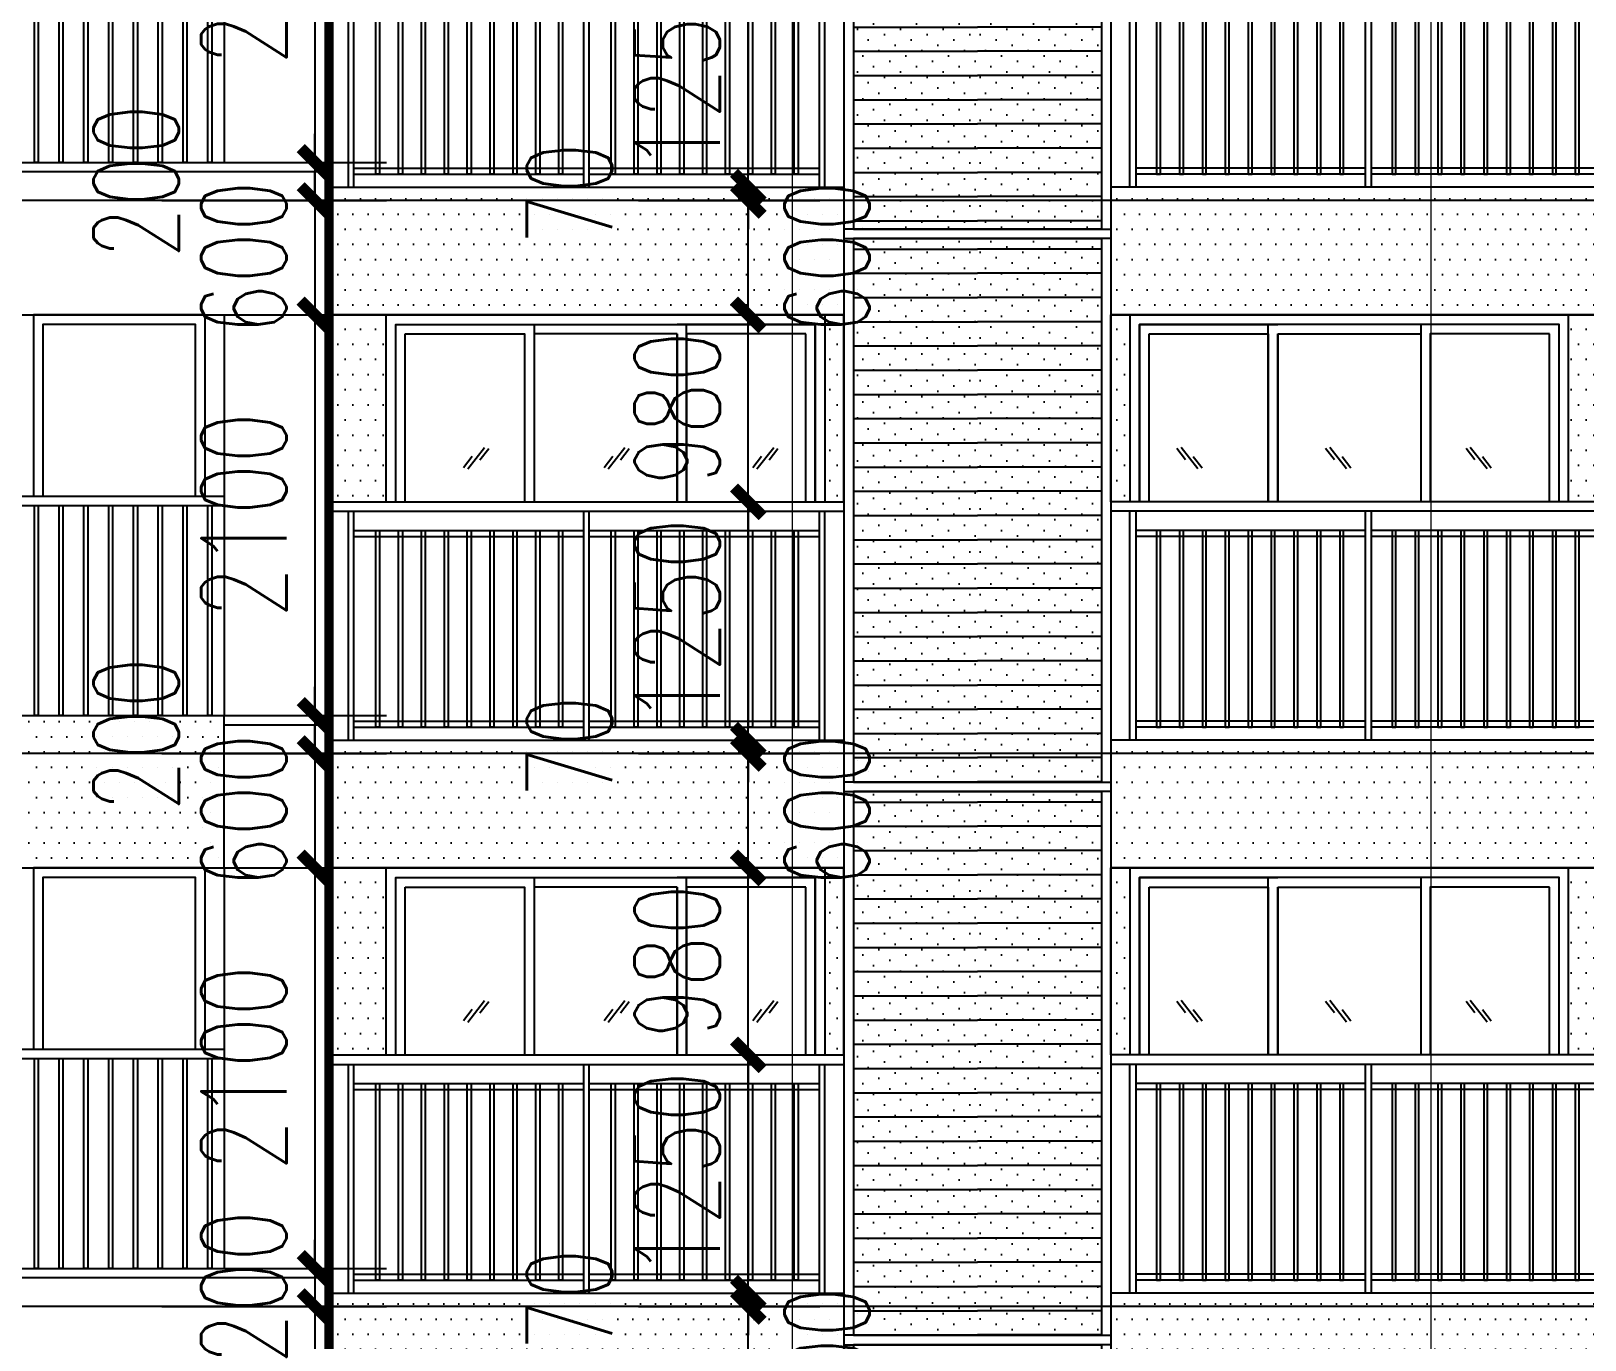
# Model space of a CAD drawing. Header units: millimetres. Extents: x 43 to 235305, y 0 to 139712.
# Drawn here: x 24349 to 32496, y 116533 to 123396 of the extents above; entities that cross this region are included whole.
import ezdxf
from ezdxf.xclip import XClip

# ---------------------------------------------------------------- set-up
doc = ezdxf.new("R2010")
doc.units = ezdxf.units.MM
doc.header["$XCLIPFRAME"] = 2
doc.linetypes.add('CONTINOUS', pattern=[0])
doc.linetypes.add('DOTE', pattern=[2.42, 2, -0.2, 0.02, -0.2])
for name, color, linetype in [('A-AXIS', 1, 'DOTE'), ('A-DRWD-DIMS', 144, 'Continuous'), ('A-ELEV-DRWD', 130, 'Continuous'), ('A-ELEV-HRAL', 165, 'Continuous'), ('A-ELEV-LINE1', 33, 'Continuous'), ('A-ELEV-LINE2', 55, 'Continuous'), ('A-ELEV-OPEN', 253, 'Continuous'), ('A-ELEV-OUT2', 6, 'CONTINOUS'), ('A-ELEV-PATT', 55, 'Continuous'), ('A-ELEV-SHUT', 215, 'Continuous'), ('A-HATH1', 251, 'Continuous'), ('DIM_IDEN', 3, 'Continuous'), ('PUB_HATCH', 251, 'Continuous'), ('Window_detail', 165, 'Continuous')]:
    doc.layers.add(name, color=color, linetype=linetype)
doc.styles.add('_TCH_DIM_T3', font='SIMPLEX', dxfattribs={"width": 0.705882, "bigfont": 'GBCBIG'})
doc.dimstyles.new('_TCH_ARCH&&150', dxfattribs={"dimtxt": 446.25, "dimasz": 150, "dimexe": 375, "dimexo": 450, "dimgap": 150, "dimtad": 1, "dimdec": 0, "dimzin": 0, "dimdsep": 46, "dimtxsty": '_TCH_DIM_T3', "dimblk": 'ARCHTICK', "dimcen": 0.09, "dimclrt": 7, "dimazin": 2, "dimtfac": 1, "dimtdec": 0, "dimtix": 1, "dimtmove": 2, "dimatfit": 3, "dimfxl": 1, "dimtolj": 1, "dimtzin": 0, "dimarcsym": 0})

# ---------------------------------------------------------------- blocks, each defined once
blk = doc.blocks.new('A$C312A139E')
at = {"layer": 'A-ELEV-DRWD'}
blk.add_lwpolyline([(2200, 1350), (2200, 2250), (1400, 2250), (1400, 1350)], dxfattribs=at)
at = {"layer": 'A-ELEV-LINE1'}
for points in [[(-400, 200), (-400, 2300), (2350, 2300), (2350, 200)], [(2250, 1350), (2250, 2300), (1350, 2300), (1350, 1350)]]:
    blk.add_lwpolyline(points, dxfattribs=at)
blk = doc.blocks.new('GGGG')
at = {"layer": 'A-ELEV-OPEN'}
for p, q in [((-176, -227), (0, 0)), ((-128, -96), (-220, -215)), ((-48, -132), (44, -12))]:
    blk.add_line(p, q, dxfattribs=at)
blk = doc.blocks.new('A$C472865FA')
at = {"layer": 'A-ELEV-DRWD'}
blk.add_line((1575, 0), (1575, 2250), dxfattribs=at)
for points in [[(50, 2250), (775, 2250), (775, 0), (50, 0)], [(100, 2200), (725, 2200), (725, 50), (100, 50)], [(1525, 2200), (775, 2200), (775, 50), (1525, 50)], [(2200, 2200), (1575, 2200), (1575, 50), (2200, 50)]]:
    blk.add_lwpolyline(points, close=True, dxfattribs=at)
for points in [[(50, 0), (50, 2250), (2250, 2250), (2250, 0)], [(1525, 2200), (1525, 50)]]:
    blk.add_lwpolyline(points, dxfattribs=at)
at = {"layer": 'A-ELEV-LINE1'}
blk.add_lwpolyline([(2300, 0), (0, 0), (0, 2300), (2300, 2300), (2300, 0)], dxfattribs=at)
at = {"layer": 'Window_detail'}
blk.add_line((0, 0), (2300, 0), dxfattribs=at)
blk.add_lwpolyline([(1525, 0), (2250, 0), (2250, 2250), (1525, 2250)], dxfattribs=at)
at = {"layer": 'A-ELEV-OPEN', "xscale": 0.5, "yscale": 0.5, "zscale": 0.5}
for p in [(515.4, 1605.5), (1252.1, 1605.5), (2032.1, 1605.5)]:
    blk.add_blockref('GGGG', p, dxfattribs=at)
blk = doc.blocks.new('A$C294462BB')
at = {"layer": 'A-ELEV-HRAL'}
for p, q in [((0, 1320), (2700, 1320)), ((0, 1270), (2700, 1270)), ((130, 1170), (1335, 1170)), ((1365, 1170), (2570, 1170)), ((130, 1138), (1335, 1138)), ((1365, 1138), (2570, 1138)), ((130, 170), (1335, 170)), ((1365, 170), (2570, 170)), ((130, 138), (1335, 138)), ((1365, 138), (2570, 138))]:
    blk.add_line(p, q, dxfattribs=at)
for points in [[(100, 1270), (100, 70), (130, 70), (130, 1270)], [(1335, 1270), (1335, 70), (1365, 70), (1365, 1270)], [(2570, 1270), (2570, 70), (2600, 70), (2600, 1270)]]:
    blk.add_lwpolyline(points, dxfattribs=at)
at = {"layer": 'A-ELEV-LINE1'}
for p, q in [((0, 2300), (2700, 2300)), ((0, 70), (2700, 70))]:
    blk.add_line(p, q, dxfattribs=at)
at = {"layer": 'PUB_HATCH'}
for points in [[(245, 1170), (265, 1170), (265, 138), (245, 138)], [(365, 1170), (385, 1170), (385, 138), (365, 138)], [(485, 1170), (505, 1170), (505, 138), (485, 138)], [(605, 1170), (625, 1170), (625, 138), (605, 138)], [(725, 1170), (745, 1170), (745, 138), (725, 138)], [(845, 1170), (865, 1170), (865, 138), (845, 138)], [(965, 1170), (985, 1170), (985, 138), (965, 138)], [(1085, 1170), (1105, 1170), (1105, 138), (1085, 138)], [(1205, 1170), (1225, 1170), (1225, 138), (1205, 138)], [(1480, 1170), (1500, 1170), (1500, 138), (1480, 138)], [(1600, 1170), (1620, 1170), (1620, 138), (1600, 138)], [(1720, 1170), (1740, 1170), (1740, 138), (1720, 138)], [(1840, 1170), (1860, 1170), (1860, 138), (1840, 138)], [(1960, 1170), (1980, 1170), (1980, 138), (1960, 138)], [(2080, 1170), (2100, 1170), (2100, 138), (2080, 138)], [(2200, 1170), (2220, 1170), (2220, 138), (2200, 138)], [(2320, 1170), (2340, 1170), (2340, 138), (2320, 138)], [(2440, 1170), (2460, 1170), (2460, 138), (2440, 138)]]:
    blk.add_lwpolyline(points, close=True, dxfattribs=at)
blk = doc.blocks.new('150yt3500')
at = {"layer": 'A-ELEV-HRAL'}
for p, q in [((238352.8, -94385.8), (241102.8, -94385.8)), ((238352.8, -94435.8), (241102.8, -94435.8))]:
    blk.add_line(p, q, dxfattribs=at)
at = {"layer": 'A-ELEV-LINE1'}
for p, q in [((238352.8, -93435.8), (241002.8, -93435.8)), ((238352.8, -95535.8), (241102.8, -95535.8))]:
    blk.add_line(p, q, dxfattribs=at)
at = {"layer": 'PUB_HATCH'}
for points in [[(238417.8, -94435.8), (238437.8, -94435.8), (238437.8, -95535.8), (238417.8, -95535.8)], [(238547.8, -94435.8), (238567.8, -94435.8), (238567.8, -95535.8), (238547.8, -95535.8)], [(238677.8, -94435.8), (238697.8, -94435.8), (238697.8, -95535.8), (238677.8, -95535.8)], [(238807.8, -94435.8), (238827.8, -94435.8), (238827.8, -95535.8), (238807.8, -95535.8)], [(238937.8, -94435.8), (238957.8, -94435.8), (238957.8, -95535.8), (238937.8, -95535.8)], [(239067.8, -94435.8), (239087.8, -94435.8), (239087.8, -95535.8), (239067.8, -95535.8)], [(239197.8, -94435.8), (239217.8, -94435.8), (239217.8, -95535.8), (239197.8, -95535.8)], [(239327.8, -94435.8), (239347.8, -94435.8), (239347.8, -95535.8), (239327.8, -95535.8)], [(239457.8, -94435.8), (239477.8, -94435.8), (239477.8, -95535.8), (239457.8, -95535.8)], [(239587.8, -94435.8), (239607.8, -94435.8), (239607.8, -95535.8), (239587.8, -95535.8)], [(239717.8, -94435.8), (239737.8, -94435.8), (239737.8, -95535.8), (239717.8, -95535.8)], [(239847.8, -94435.8), (239867.8, -94435.8), (239867.8, -95535.8), (239847.8, -95535.8)], [(239977.8, -94435.8), (239997.8, -94435.8), (239997.8, -95535.8), (239977.8, -95535.8)], [(240107.8, -94435.8), (240127.8, -94435.8), (240127.8, -95535.8), (240107.8, -95535.8)], [(240237.8, -94435.8), (240257.8, -94435.8), (240257.8, -95535.8), (240237.8, -95535.8)], [(240367.8, -94435.8), (240387.8, -94435.8), (240387.8, -95535.8), (240367.8, -95535.8)], [(240497.8, -94435.8), (240517.8, -94435.8), (240517.8, -95535.8), (240497.8, -95535.8)], [(240627.8, -94435.8), (240647.8, -94435.8), (240647.8, -95535.8), (240627.8, -95535.8)], [(240757.8, -94435.8), (240777.8, -94435.8), (240777.8, -95535.8), (240757.8, -95535.8)], [(240887.8, -94435.8), (240907.8, -94435.8), (240907.8, -95535.8), (240887.8, -95535.8)], [(241017.8, -94435.8), (241037.8, -94435.8), (241037.8, -95535.8), (241017.8, -95535.8)]]:
    blk.add_lwpolyline(points, close=True, dxfattribs=at)
blk = doc.blocks.new('A$C67865BBE')
at = {"layer": 'A-ELEV-PATT'}
h = blk.add_hatch(dxfattribs=at)
h.set_pattern_fill('ANSI31', color=256, scale=80, angle=135, style=0)
h.set_pattern_definition([(7e-15, (104421.55, 80343.16), (2e-14, -127), [])])
h.paths.add_polyline_path([(7950, 2750), (8600, 2750), (8600, 5600), (7950, 5600)])
h = blk.add_hatch(dxfattribs=at)
h.set_pattern_fill('ANSI31', color=256, scale=80, angle=135, style=0)
h.set_pattern_definition([(7e-15, (104421.55, 77443.16), (2e-14, -127), [])])
h.paths.add_polyline_path([(7950, -150), (8600, -150), (8600, 2700), (7950, 2700)])
at = {"layer": 'A-HATH1'}
h = blk.add_hatch(dxfattribs=at)
h.set_pattern_fill('DOTS', color=256, scale=50, style=0)
h.set_pattern_definition([(0, (5200, 5200), (39.6875, 79.375), [0, -79.375])])
h.paths.add_polyline_path([(7900, 5650), (7900, 5750), (7900, 5840), (5200, 5840), (5200, 5200), (7900, 5200)])
h = blk.add_hatch(dxfattribs=at)
h.set_pattern_fill('DOTS', color=256, scale=50, angle=135, style=0)
h.set_pattern_definition([(135, (-337992.66, 198878.295), (-84.189901, -28.0633), [0, -79.375])])
h.paths.add_polyline_path([(7950, 2750), (8600, 2750), (8600, 5600), (7950, 5600)])
h = blk.add_hatch(dxfattribs=at)
h.set_pattern_fill('DOTS', color=256, scale=50, style=0)
h.set_pattern_definition([(0, (5200, 4200), (39.6875, 79.375), [0, -79.375])])
h.paths.add_polyline_path([(7800, 5200), (7800, 4200), (7900, 4200), (7900, 5200)])
h.paths.add_polyline_path([(5500, 4200), (5500, 5200), (5200, 5200), (5200, 4200)])
h = blk.add_hatch(dxfattribs=at)
h.set_pattern_fill('DOTS', color=256, scale=50, style=0)
h.set_pattern_definition([(0, (2350, 2300), (39.6875, 79.375), [0, -79.375])])
h.paths.add_polyline_path([(4650, 3100), (1900, 3100), (1900, 2300), (4650, 2300)])
h = blk.add_hatch(dxfattribs=at)
h.set_pattern_fill('DOTS', color=256, scale=50, style=0)
h.set_pattern_definition([(0, (5200, 2300), (39.6875, 79.375), [0, -79.375])])
h.paths.add_polyline_path([(7900, 2750), (7900, 2850), (7900, 2970), (5200, 2970), (5200, 2300), (7900, 2300)])
h = blk.add_hatch(dxfattribs=at)
h.set_pattern_fill('DOTS', color=256, scale=50, angle=135, style=0)
h.set_pattern_definition([(135, (-337992.66, 195978.295), (-84.189901, -28.0633), [0, -79.375])])
h.paths.add_polyline_path([(7950, -150), (8600, -150), (8600, 2700), (7950, 2700)])
h = blk.add_hatch(dxfattribs=at)
h.set_pattern_fill('DOTS', color=256, scale=50, style=0)
h.set_pattern_definition([(0, (5200, 1300), (39.6875, 79.375), [0, -79.375])])
h.paths.add_polyline_path([(7800, 2300), (7800, 1300), (7900, 1300), (7900, 2300)])
h.paths.add_polyline_path([(5500, 1300), (5500, 2300), (5200, 2300), (5200, 1300)])
at = {"layer": 'A-ELEV-LINE1'}
blk.add_line((5200, 0), (5200, 5800), dxfattribs=at)
at = {"layer": 'A-ELEV-LINE2'}
for p, q in [((4650, 2300), (4650, 3100)), ((4650, 3050), (5200, 3050)), ((5200, 150), (1500, 150))]:
    blk.add_line(p, q, dxfattribs=at)
at = {"layer": 'A-ELEV-SHUT'}
for points in [[(8600, 5650), (7900, 5650), (7900, 2700), (8600, 2700)], [(8600, 5600), (7950, 5600), (7950, 2750), (8600, 2750)], [(8600, 2750), (7900, 2750), (7900, -200), (8600, -200)], [(8600, 2700), (7950, 2700), (7950, -150), (8600, -150)]]:
    blk.add_lwpolyline(points, dxfattribs=at)
for name, p in [('A$C312A139E', (2300, 2900)), ('A$C294462BB', (5200, 2900)), ('A$C312A139E', (2300, 0)), ('A$C294462BB', (5200, 0))]:
    blk.add_blockref(name, p)
ref = blk.add_blockref('A$C472865FA', (5500, 2900))
XClip(ref).set_block_clipping_path([(-300, 1320), (2399.9999999972, 2299.9999999915)])
ref = blk.add_blockref('A$C472865FA', (5500, 0))
XClip(ref).set_block_clipping_path([(-300, 1320), (2400.0000000047, 2299.9999999915)])
at = {"layer": 'A-ELEV-LINE1'}
for p in [(-236452.8, 98635.8), (-236452.8, 95735.8)]:
    blk.add_blockref('150yt3500', p, dxfattribs=at)
blk = doc.blocks.new('_ArchTick')
at = {"color": 0, "linetype": 'ByBlock', "const_width": 0.4}
blk.add_lwpolyline([(-0.5, -0.5), (0.5, 0.5)], dxfattribs=at)
blk = doc.blocks.new('*D3203')
at = {"layer": 'A-DRWD-DIMS', "color": 0, "lineweight": -2, "transparency": 16777216}
for p, q in [((25034.2, 124808), (26212.2, 124808)), ((25837.2, 124808), (25837.2, 122708)), ((25034.2, 122708), (26212.2, 122708))]:
    blk.add_line(p, q, dxfattribs=at)
at = {"layer": 'Defpoints', "color": 0, "transparency": 16777216}
for p in [(24584.2, 124808), (24584.2, 122708), (25837.2, 122708)]:
    blk.add_point(p, dxfattribs=at)
at = {"layer": 'A-DRWD-DIMS', "color": 0, "lineweight": -2, "transparency": 16777216, "xscale": 150, "yscale": 150, "zscale": 150}
for p, rotation in [((25837.2, 124808), 90), ((25837.2, 122708), 270)]:
    blk.add_blockref('_ArchTick', p, dxfattribs=dict(at, rotation=rotation))
at = {"layer": 'A-DRWD-DIMS', "color": 7, "lineweight": 0, "transparency": 16777216, "insert": (25464.1, 123758), "char_height": 446.25, "attachment_point": 5, "rotation": 90, "style": '_TCH_DIM_T3'}
blk.add_mtext('\\A1;2100', dxfattribs=at)
blk = doc.blocks.new('*D3204')
at = {"layer": 'A-DRWD-DIMS', "color": 0, "lineweight": -2, "transparency": 16777216}
for p, q in [((25837.2, 122708), (25837.2, 122858)), ((25034.2, 122708), (26212.2, 122708)), ((25837.2, 122708), (25837.2, 122508)), ((25034.2, 122508), (26212.2, 122508)), ((25837.2, 122508), (25837.2, 122358))]:
    blk.add_line(p, q, dxfattribs=at)
at = {"layer": 'Defpoints', "color": 0, "transparency": 16777216}
for p in [(24584.2, 122708), (24584.2, 122508), (25837.2, 122508)]:
    blk.add_point(p, dxfattribs=at)
at = {"layer": 'A-DRWD-DIMS', "color": 0, "lineweight": -2, "transparency": 16777216, "xscale": 150, "yscale": 150, "zscale": 150}
for p, rotation in [((25837.2, 122708), 270), ((25837.2, 122508), 90)]:
    blk.add_blockref('_ArchTick', p, dxfattribs=dict(at, rotation=rotation))
at = {"layer": 'A-DRWD-DIMS', "color": 7, "lineweight": 0, "transparency": 16777216, "insert": (24899.7, 122608), "char_height": 446.25, "attachment_point": 5, "rotation": 90, "style": '_TCH_DIM_T3'}
blk.add_mtext('\\A1;200', dxfattribs=at)
blk = doc.blocks.new('*D3205')
at = {"layer": 'A-DRWD-DIMS', "color": 0, "lineweight": -2, "transparency": 16777216}
for p, q in [((25837.2, 122508), (25837.2, 122658)), ((25034.2, 122508), (26212.2, 122508)), ((25837.2, 122508), (25837.2, 121908)), ((25034.2, 121908), (26212.2, 121908)), ((25837.2, 121908), (25837.2, 121758))]:
    blk.add_line(p, q, dxfattribs=at)
at = {"layer": 'Defpoints', "color": 0, "transparency": 16777216}
for p in [(24584.2, 122508), (24584.2, 121908), (25837.2, 121908)]:
    blk.add_point(p, dxfattribs=at)
at = {"layer": 'A-DRWD-DIMS', "color": 0, "lineweight": -2, "transparency": 16777216, "xscale": 150, "yscale": 150, "zscale": 150}
for p, rotation in [((25837.2, 122508), 270), ((25837.2, 121908), 90)]:
    blk.add_blockref('_ArchTick', p, dxfattribs=dict(at, rotation=rotation))
at = {"layer": 'A-DRWD-DIMS', "color": 7, "lineweight": 0, "transparency": 16777216, "insert": (25464.1, 122208), "char_height": 446.25, "attachment_point": 5, "rotation": 90, "style": '_TCH_DIM_T3'}
blk.add_mtext('\\A1;600', dxfattribs=at)
blk = doc.blocks.new('*D3206')
at = {"layer": 'A-DRWD-DIMS', "color": 0, "lineweight": -2, "transparency": 16777216}
for p, q in [((25034.2, 121908), (26212.2, 121908)), ((25837.2, 121908), (25837.2, 119808)), ((25034.2, 119808), (26212.2, 119808))]:
    blk.add_line(p, q, dxfattribs=at)
at = {"layer": 'Defpoints', "color": 0, "transparency": 16777216}
for p in [(24584.2, 121908), (24584.2, 119808), (25837.2, 119808)]:
    blk.add_point(p, dxfattribs=at)
at = {"layer": 'A-DRWD-DIMS', "color": 0, "lineweight": -2, "transparency": 16777216, "xscale": 150, "yscale": 150, "zscale": 150}
for p, rotation in [((25837.2, 121908), 90), ((25837.2, 119808), 270)]:
    blk.add_blockref('_ArchTick', p, dxfattribs=dict(at, rotation=rotation))
at = {"layer": 'A-DRWD-DIMS', "color": 7, "lineweight": 0, "transparency": 16777216, "insert": (25464.1, 120858), "char_height": 446.25, "attachment_point": 5, "rotation": 90, "style": '_TCH_DIM_T3'}
blk.add_mtext('\\A1;2100', dxfattribs=at)
blk = doc.blocks.new('*D3207')
at = {"layer": 'A-DRWD-DIMS', "color": 0, "lineweight": -2, "transparency": 16777216}
for p, q in [((25837.2, 119808), (25837.2, 119958)), ((25034.2, 119808), (26212.2, 119808)), ((25837.2, 119808), (25837.2, 119608)), ((25034.2, 119608), (26212.2, 119608)), ((25837.2, 119608), (25837.2, 119458))]:
    blk.add_line(p, q, dxfattribs=at)
at = {"layer": 'Defpoints', "color": 0, "transparency": 16777216}
for p in [(24584.2, 119808), (24584.2, 119608), (25837.2, 119608)]:
    blk.add_point(p, dxfattribs=at)
at = {"layer": 'A-DRWD-DIMS', "color": 0, "lineweight": -2, "transparency": 16777216, "xscale": 150, "yscale": 150, "zscale": 150}
for p, rotation in [((25837.2, 119808), 270), ((25837.2, 119608), 90)]:
    blk.add_blockref('_ArchTick', p, dxfattribs=dict(at, rotation=rotation))
at = {"layer": 'A-DRWD-DIMS', "color": 7, "lineweight": 0, "transparency": 16777216, "insert": (24899.7, 119708), "char_height": 446.25, "attachment_point": 5, "rotation": 90, "style": '_TCH_DIM_T3'}
blk.add_mtext('\\A1;200', dxfattribs=at)
blk = doc.blocks.new('*D3208')
at = {"layer": 'A-DRWD-DIMS', "color": 0, "lineweight": -2, "transparency": 16777216}
for p, q in [((25837.2, 119608), (25837.2, 119758)), ((25034.2, 119608), (26212.2, 119608)), ((25837.2, 119608), (25837.2, 119008)), ((25034.2, 119008), (26212.2, 119008)), ((25837.2, 119008), (25837.2, 118858))]:
    blk.add_line(p, q, dxfattribs=at)
at = {"layer": 'Defpoints', "color": 0, "transparency": 16777216}
for p in [(24584.2, 119608), (24584.2, 119008), (25837.2, 119008)]:
    blk.add_point(p, dxfattribs=at)
at = {"layer": 'A-DRWD-DIMS', "color": 0, "lineweight": -2, "transparency": 16777216, "xscale": 150, "yscale": 150, "zscale": 150}
for p, rotation in [((25837.2, 119608), 270), ((25837.2, 119008), 90)]:
    blk.add_blockref('_ArchTick', p, dxfattribs=dict(at, rotation=rotation))
at = {"layer": 'A-DRWD-DIMS', "color": 7, "lineweight": 0, "transparency": 16777216, "insert": (25464.1, 119308), "char_height": 446.25, "attachment_point": 5, "rotation": 90, "style": '_TCH_DIM_T3'}
blk.add_mtext('\\A1;600', dxfattribs=at)
blk = doc.blocks.new('*D3209')
at = {"layer": 'A-DRWD-DIMS', "color": 0, "lineweight": -2, "transparency": 16777216}
for p, q in [((25034.2, 119008), (26212.2, 119008)), ((25837.2, 119008), (25837.2, 116908)), ((25034.2, 116908), (26212.2, 116908))]:
    blk.add_line(p, q, dxfattribs=at)
at = {"layer": 'Defpoints', "color": 0, "transparency": 16777216}
for p in [(24584.2, 119008), (24584.2, 116908), (25837.2, 116908)]:
    blk.add_point(p, dxfattribs=at)
at = {"layer": 'A-DRWD-DIMS', "color": 0, "lineweight": -2, "transparency": 16777216, "xscale": 150, "yscale": 150, "zscale": 150}
for p, rotation in [((25837.2, 119008), 90), ((25837.2, 116908), 270)]:
    blk.add_blockref('_ArchTick', p, dxfattribs=dict(at, rotation=rotation))
at = {"layer": 'A-DRWD-DIMS', "color": 7, "lineweight": 0, "transparency": 16777216, "insert": (25464.1, 117958), "char_height": 446.25, "attachment_point": 5, "rotation": 90, "style": '_TCH_DIM_T3'}
blk.add_mtext('\\A1;2100', dxfattribs=at)
blk = doc.blocks.new('*D3210')
at = {"layer": 'A-DRWD-DIMS', "color": 0, "lineweight": -2, "transparency": 16777216}
for p, q in [((25837.2, 116908), (25837.2, 117058)), ((25034.2, 116908), (26212.2, 116908)), ((25837.2, 116908), (25837.2, 116708)), ((25034.2, 116708), (26212.2, 116708)), ((25837.2, 116708), (25837.2, 116558))]:
    blk.add_line(p, q, dxfattribs=at)
at = {"layer": 'Defpoints', "color": 0, "transparency": 16777216}
for p in [(24584.2, 116908), (24584.2, 116708), (25837.2, 116708)]:
    blk.add_point(p, dxfattribs=at)
at = {"layer": 'A-DRWD-DIMS', "color": 0, "lineweight": -2, "transparency": 16777216, "xscale": 150, "yscale": 150, "zscale": 150}
for p, rotation in [((25837.2, 116908), 270), ((25837.2, 116708), 90)]:
    blk.add_blockref('_ArchTick', p, dxfattribs=dict(at, rotation=rotation))
at = {"layer": 'A-DRWD-DIMS', "color": 7, "lineweight": 0, "transparency": 16777216, "insert": (25464.1, 116808), "char_height": 446.25, "attachment_point": 5, "rotation": 90, "style": '_TCH_DIM_T3'}
blk.add_mtext('\\A1;200', dxfattribs=at)
blk = doc.blocks.new('*D3211')
at = {"layer": 'A-DRWD-DIMS', "color": 0, "lineweight": -2, "transparency": 16777216}
for p, q in [((25034.2, 116708), (26212.2, 116708)), ((25837.2, 116708), (25837.2, 114008)), ((25034.2, 114008), (26212.2, 114008))]:
    blk.add_line(p, q, dxfattribs=at)
at = {"layer": 'Defpoints', "color": 0, "transparency": 16777216}
for p in [(24584.2, 116708), (24584.2, 114008), (25837.2, 114008)]:
    blk.add_point(p, dxfattribs=at)
at = {"layer": 'A-DRWD-DIMS', "color": 0, "lineweight": -2, "transparency": 16777216, "xscale": 150, "yscale": 150, "zscale": 150}
for p, rotation in [((25837.2, 116708), 90), ((25837.2, 114008), 270)]:
    blk.add_blockref('_ArchTick', p, dxfattribs=dict(at, rotation=rotation))
at = {"layer": 'A-DRWD-DIMS', "color": 7, "lineweight": 0, "transparency": 16777216, "insert": (25464.1, 115358), "char_height": 446.25, "attachment_point": 5, "rotation": 90, "style": '_TCH_DIM_T3'}
blk.add_mtext('\\A1;2700', dxfattribs=at)
blk = doc.blocks.new('*D2781')
at = {"layer": 'A-DRWD-DIMS', "color": 0, "lineweight": -2, "transparency": 16777216}
for p, q in [((28109.5, 123828), (28109.5, 123978)), ((27534.5, 123828), (28484.5, 123828)), ((28109.5, 122578), (28109.5, 123828)), ((27534.5, 122578), (28484.5, 122578)), ((28109.5, 122578), (28109.5, 122428))]:
    blk.add_line(p, q, dxfattribs=at)
at = {"layer": 'Defpoints', "color": 0, "transparency": 16777216}
for p in [(27084.5, 123828), (28109.5, 123828), (27084.5, 122578)]:
    blk.add_point(p, dxfattribs=at)
at = {"layer": 'A-DRWD-DIMS', "color": 0, "lineweight": -2, "transparency": 16777216, "xscale": 150, "yscale": 150, "zscale": 150}
for p, rotation in [((28109.5, 123828), 270), ((28109.5, 122578), 90)]:
    blk.add_blockref('_ArchTick', p, dxfattribs=dict(at, rotation=rotation))
at = {"layer": 'A-DRWD-DIMS', "color": 7, "lineweight": 0, "transparency": 16777216, "insert": (27736.4, 123203), "char_height": 446.25, "attachment_point": 5, "rotation": 90, "style": '_TCH_DIM_T3'}
blk.add_mtext('\\A1;1250', dxfattribs=at)
blk = doc.blocks.new('*D2782')
at = {"layer": 'A-DRWD-DIMS', "color": 0, "lineweight": -2, "transparency": 16777216}
for p, q in [((28109.5, 122578), (28109.5, 122728)), ((27534.5, 122578), (28484.5, 122578)), ((28109.5, 122508), (28109.5, 122578)), ((27534.5, 122508), (28484.5, 122508)), ((28109.5, 122508), (28109.5, 122358))]:
    blk.add_line(p, q, dxfattribs=at)
at = {"layer": 'Defpoints', "color": 0, "transparency": 16777216}
for p in [(27084.5, 122578), (28109.5, 122578), (27084.5, 122508)]:
    blk.add_point(p, dxfattribs=at)
at = {"layer": 'A-DRWD-DIMS', "color": 0, "lineweight": -2, "transparency": 16777216, "xscale": 150, "yscale": 150, "zscale": 150}
for p, rotation in [((28109.5, 122578), 270), ((28109.5, 122508), 90)]:
    blk.add_blockref('_ArchTick', p, dxfattribs=dict(at, rotation=rotation))
at = {"layer": 'A-DRWD-DIMS', "color": 7, "lineweight": 0, "transparency": 16777216, "insert": (27172, 122543), "char_height": 446.25, "attachment_point": 5, "rotation": 90, "style": '_TCH_DIM_T3'}
blk.add_mtext('\\A1;70', dxfattribs=at)
blk = doc.blocks.new('*D2783')
at = {"layer": 'A-DRWD-DIMS', "color": 0, "lineweight": -2, "transparency": 16777216}
for p, q in [((27534.5, 122508), (28484.5, 122508)), ((28109.5, 121908), (28109.5, 122508)), ((27534.5, 121908), (28484.5, 121908))]:
    blk.add_line(p, q, dxfattribs=at)
at = {"layer": 'Defpoints', "color": 0, "transparency": 16777216}
for p in [(27084.5, 122508), (28109.5, 122508), (27084.5, 121908)]:
    blk.add_point(p, dxfattribs=at)
at = {"layer": 'A-DRWD-DIMS', "color": 0, "lineweight": -2, "transparency": 16777216, "xscale": 150, "yscale": 150, "zscale": 150}
for p, rotation in [((28109.5, 122508), 90), ((28109.5, 121908), 270)]:
    blk.add_blockref('_ArchTick', p, dxfattribs=dict(at, rotation=rotation))
at = {"layer": 'A-DRWD-DIMS', "color": 7, "lineweight": 0, "transparency": 16777216, "insert": (28522, 122208), "char_height": 446.25, "attachment_point": 5, "rotation": 90, "style": '_TCH_DIM_T3'}
blk.add_mtext('\\A1;600', dxfattribs=at)
blk = doc.blocks.new('*D2784')
at = {"layer": 'A-DRWD-DIMS', "color": 0, "lineweight": -2, "transparency": 16777216}
for p, q in [((28109.5, 121908), (28109.5, 122058)), ((27534.5, 121908), (28484.5, 121908)), ((28109.5, 120928), (28109.5, 121908)), ((27534.5, 120928), (28484.5, 120928)), ((28109.5, 120928), (28109.5, 120778))]:
    blk.add_line(p, q, dxfattribs=at)
at = {"layer": 'Defpoints', "color": 0, "transparency": 16777216}
for p in [(27084.5, 121908), (28109.5, 121908), (27084.5, 120928)]:
    blk.add_point(p, dxfattribs=at)
at = {"layer": 'A-DRWD-DIMS', "color": 0, "lineweight": -2, "transparency": 16777216, "xscale": 150, "yscale": 150, "zscale": 150}
for p, rotation in [((28109.5, 121908), 270), ((28109.5, 120928), 90)]:
    blk.add_blockref('_ArchTick', p, dxfattribs=dict(at, rotation=rotation))
at = {"layer": 'A-DRWD-DIMS', "color": 7, "lineweight": 0, "transparency": 16777216, "insert": (27736.4, 121418), "char_height": 446.25, "attachment_point": 5, "rotation": 90, "style": '_TCH_DIM_T3'}
blk.add_mtext('\\A1;980', dxfattribs=at)
blk = doc.blocks.new('*D2785')
at = {"layer": 'A-DRWD-DIMS', "color": 0, "lineweight": -2, "transparency": 16777216}
for p, q in [((28109.5, 120928), (28109.5, 121078)), ((27534.5, 120928), (28484.5, 120928)), ((28109.5, 119678), (28109.5, 120928)), ((27534.5, 119678), (28484.5, 119678)), ((28109.5, 119678), (28109.5, 119528))]:
    blk.add_line(p, q, dxfattribs=at)
at = {"layer": 'Defpoints', "color": 0, "transparency": 16777216}
for p in [(27084.5, 120928), (28109.5, 120928), (27084.5, 119678)]:
    blk.add_point(p, dxfattribs=at)
at = {"layer": 'A-DRWD-DIMS', "color": 0, "lineweight": -2, "transparency": 16777216, "xscale": 150, "yscale": 150, "zscale": 150}
for p, rotation in [((28109.5, 120928), 270), ((28109.5, 119678), 90)]:
    blk.add_blockref('_ArchTick', p, dxfattribs=dict(at, rotation=rotation))
at = {"layer": 'A-DRWD-DIMS', "color": 7, "lineweight": 0, "transparency": 16777216, "insert": (27736.4, 120303), "char_height": 446.25, "attachment_point": 5, "rotation": 90, "style": '_TCH_DIM_T3'}
blk.add_mtext('\\A1;1250', dxfattribs=at)
blk = doc.blocks.new('*D2786')
at = {"layer": 'A-DRWD-DIMS', "color": 0, "lineweight": -2, "transparency": 16777216}
for p, q in [((28109.5, 119678), (28109.5, 119828)), ((27534.5, 119678), (28484.5, 119678)), ((28109.5, 119608), (28109.5, 119678)), ((27534.5, 119608), (28484.5, 119608)), ((28109.5, 119608), (28109.5, 119458))]:
    blk.add_line(p, q, dxfattribs=at)
at = {"layer": 'Defpoints', "color": 0, "transparency": 16777216}
for p in [(27084.5, 119678), (28109.5, 119678), (27084.5, 119608)]:
    blk.add_point(p, dxfattribs=at)
at = {"layer": 'A-DRWD-DIMS', "color": 0, "lineweight": -2, "transparency": 16777216, "xscale": 150, "yscale": 150, "zscale": 150}
for p, rotation in [((28109.5, 119678), 270), ((28109.5, 119608), 90)]:
    blk.add_blockref('_ArchTick', p, dxfattribs=dict(at, rotation=rotation))
at = {"layer": 'A-DRWD-DIMS', "color": 7, "lineweight": 0, "transparency": 16777216, "insert": (27172, 119643), "char_height": 446.25, "attachment_point": 5, "rotation": 90, "style": '_TCH_DIM_T3'}
blk.add_mtext('\\A1;70', dxfattribs=at)
blk = doc.blocks.new('*D2787')
at = {"layer": 'A-DRWD-DIMS', "color": 0, "lineweight": -2, "transparency": 16777216}
for p, q in [((27534.5, 119608), (28484.5, 119608)), ((28109.5, 119008), (28109.5, 119608)), ((27534.5, 119008), (28484.5, 119008))]:
    blk.add_line(p, q, dxfattribs=at)
at = {"layer": 'Defpoints', "color": 0, "transparency": 16777216}
for p in [(27084.5, 119608), (28109.5, 119608), (27084.5, 119008)]:
    blk.add_point(p, dxfattribs=at)
at = {"layer": 'A-DRWD-DIMS', "color": 0, "lineweight": -2, "transparency": 16777216, "xscale": 150, "yscale": 150, "zscale": 150}
for p, rotation in [((28109.5, 119608), 90), ((28109.5, 119008), 270)]:
    blk.add_blockref('_ArchTick', p, dxfattribs=dict(at, rotation=rotation))
at = {"layer": 'A-DRWD-DIMS', "color": 7, "lineweight": 0, "transparency": 16777216, "insert": (28522, 119308), "char_height": 446.25, "attachment_point": 5, "rotation": 90, "style": '_TCH_DIM_T3'}
blk.add_mtext('\\A1;600', dxfattribs=at)
blk = doc.blocks.new('*D2788')
at = {"layer": 'A-DRWD-DIMS', "color": 0, "lineweight": -2, "transparency": 16777216}
for p, q in [((28109.5, 119008), (28109.5, 119158)), ((27534.5, 119008), (28484.5, 119008)), ((28109.5, 118028), (28109.5, 119008)), ((27534.5, 118028), (28484.5, 118028)), ((28109.5, 118028), (28109.5, 117878))]:
    blk.add_line(p, q, dxfattribs=at)
at = {"layer": 'Defpoints', "color": 0, "transparency": 16777216}
for p in [(27084.5, 119008), (28109.5, 119008), (27084.5, 118028)]:
    blk.add_point(p, dxfattribs=at)
at = {"layer": 'A-DRWD-DIMS', "color": 0, "lineweight": -2, "transparency": 16777216, "xscale": 150, "yscale": 150, "zscale": 150}
for p, rotation in [((28109.5, 119008), 270), ((28109.5, 118028), 90)]:
    blk.add_blockref('_ArchTick', p, dxfattribs=dict(at, rotation=rotation))
at = {"layer": 'A-DRWD-DIMS', "color": 7, "lineweight": 0, "transparency": 16777216, "insert": (27736.4, 118518), "char_height": 446.25, "attachment_point": 5, "rotation": 90, "style": '_TCH_DIM_T3'}
blk.add_mtext('\\A1;980', dxfattribs=at)
blk = doc.blocks.new('*D2789')
at = {"layer": 'A-DRWD-DIMS', "color": 0, "lineweight": -2, "transparency": 16777216}
for p, q in [((28109.5, 118028), (28109.5, 118178)), ((27534.5, 118028), (28484.5, 118028)), ((28109.5, 116778), (28109.5, 118028)), ((27534.5, 116778), (28484.5, 116778)), ((28109.5, 116778), (28109.5, 116628))]:
    blk.add_line(p, q, dxfattribs=at)
at = {"layer": 'Defpoints', "color": 0, "transparency": 16777216}
for p in [(27084.5, 118028), (28109.5, 118028), (27084.5, 116778)]:
    blk.add_point(p, dxfattribs=at)
at = {"layer": 'A-DRWD-DIMS', "color": 0, "lineweight": -2, "transparency": 16777216, "xscale": 150, "yscale": 150, "zscale": 150}
for p, rotation in [((28109.5, 118028), 270), ((28109.5, 116778), 90)]:
    blk.add_blockref('_ArchTick', p, dxfattribs=dict(at, rotation=rotation))
at = {"layer": 'A-DRWD-DIMS', "color": 7, "lineweight": 0, "transparency": 16777216, "insert": (27736.4, 117403), "char_height": 446.25, "attachment_point": 5, "rotation": 90, "style": '_TCH_DIM_T3'}
blk.add_mtext('\\A1;1250', dxfattribs=at)
blk = doc.blocks.new('*D2790')
at = {"layer": 'A-DRWD-DIMS', "color": 0, "lineweight": -2, "transparency": 16777216}
for p, q in [((28109.5, 116778), (28109.5, 116928)), ((27534.5, 116778), (28484.5, 116778)), ((28109.5, 116708), (28109.5, 116778)), ((27534.5, 116708), (28484.5, 116708)), ((28109.5, 116708), (28109.5, 116558))]:
    blk.add_line(p, q, dxfattribs=at)
at = {"layer": 'Defpoints', "color": 0, "transparency": 16777216}
for p in [(27084.5, 116778), (28109.5, 116778), (27084.5, 116708)]:
    blk.add_point(p, dxfattribs=at)
at = {"layer": 'A-DRWD-DIMS', "color": 0, "lineweight": -2, "transparency": 16777216, "xscale": 150, "yscale": 150, "zscale": 150}
for p, rotation in [((28109.5, 116778), 270), ((28109.5, 116708), 90)]:
    blk.add_blockref('_ArchTick', p, dxfattribs=dict(at, rotation=rotation))
at = {"layer": 'A-DRWD-DIMS', "color": 7, "lineweight": 0, "transparency": 16777216, "insert": (27172, 116743), "char_height": 446.25, "attachment_point": 5, "rotation": 90, "style": '_TCH_DIM_T3'}
blk.add_mtext('\\A1;70', dxfattribs=at)
blk = doc.blocks.new('*D2791')
at = {"layer": 'A-DRWD-DIMS', "color": 0, "lineweight": -2, "transparency": 16777216}
for p, q in [((27534.5, 116708), (28484.5, 116708)), ((28109.5, 116108), (28109.5, 116708)), ((27534.5, 116108), (28484.5, 116108))]:
    blk.add_line(p, q, dxfattribs=at)
at = {"layer": 'Defpoints', "color": 0, "transparency": 16777216}
for p in [(27084.5, 116708), (28109.5, 116708), (27084.5, 116108)]:
    blk.add_point(p, dxfattribs=at)
at = {"layer": 'A-DRWD-DIMS', "color": 0, "lineweight": -2, "transparency": 16777216, "xscale": 150, "yscale": 150, "zscale": 150}
for p, rotation in [((28109.5, 116708), 90), ((28109.5, 116108), 270)]:
    blk.add_blockref('_ArchTick', p, dxfattribs=dict(at, rotation=rotation))
at = {"layer": 'A-DRWD-DIMS', "color": 7, "lineweight": 0, "transparency": 16777216, "insert": (28522, 116408), "char_height": 446.25, "attachment_point": 5, "rotation": 90, "style": '_TCH_DIM_T3'}
blk.add_mtext('\\A1;600', dxfattribs=at)

msp = doc.modelspace()

# ---------------------------------------------------------------- linework, layer by layer
at = {"layer": 'A-AXIS', "linetype": 'DOTE'}
for p, q in [((39673.9, 122508), (7310.1, 122508)), ((39673.9, 119608), (7310.1, 119608)), ((39673.9, 116708), (7310.1, 116708))]:
    msp.add_line(p, q, dxfattribs=at)
at = {"layer": 'A-ELEV-OUT2', "const_width": 50}
msp.add_lwpolyline([(25910.7, 8358), (25910.7, 135658), (22210.7, 135658), (22210.7, 8358)], dxfattribs=at)
at = {"layer": 'DIM_IDEN', "lineweight": 0}
for p, q in [((28341.5, 16678.5), (28341.5, 138654.8)), ((31690.5, 16678.5), (31690.5, 135828.3))]:
    msp.add_line(p, q, dxfattribs=at)

# ---------------------------------------------------------------- block references
for p in [(20710.7, 122508), (20710.7, 116708), (20710.7, 110908)]:
    msp.add_blockref('A$C67865BBE', p)
at = {"xscale": -1}
for p in [(37910.7, 122508), (37910.7, 116708), (37910.7, 110908)]:
    msp.add_blockref('A$C67865BBE', p, dxfattribs=at)

# ---------------------------------------------------------------- dimensions: what is measured, and where the dimension line sits
at = {"layer": 'A-DRWD-DIMS', "lineweight": 0}
for p1, p2, distance, picture, middle in [((24584.2, 124808), (24584.2, 122708), 1253.1, '*D3203', (25464.1, 123758)), ((27084.5, 122578), (27084.5, 123828), -1025, '*D2781', (27736.4, 123203)), ((24584.2, 122508), (24584.2, 121908), 1253.1, '*D3205', (25464.1, 122208)), ((27084.5, 120928), (27084.5, 121908), -1025, '*D2784', (27736.4, 121418)), ((24584.2, 121908), (24584.2, 119808), 1253.1, '*D3206', (25464.1, 120858)), ((27084.5, 119678), (27084.5, 120928), -1025, '*D2785', (27736.4, 120303)), ((24584.2, 119608), (24584.2, 119008), 1253.1, '*D3208', (25464.1, 119308)), ((27084.5, 118028), (27084.5, 119008), -1025, '*D2788', (27736.4, 118518)), ((24584.2, 119008), (24584.2, 116908), 1253.1, '*D3209', (25464.1, 117958)), ((27084.5, 116778), (27084.5, 118028), -1025, '*D2789', (27736.4, 117403)), ((24584.2, 116908), (24584.2, 116708), 1253.1, '*D3210', (25464.1, 116808)), ((24584.2, 116708), (24584.2, 114008), 1253.1, '*D3211', (25464.1, 115358))]:
    dim = msp.add_aligned_dim(p1=p1, p2=p2, distance=distance, dimstyle='_TCH_ARCH&&150', dxfattribs=at)
    dim.commit()
    dim.dimension.update_dxf_attribs({"geometry": picture, "text_midpoint": middle})
for base, p1, p2, angle, picture, middle in [((25837.2, 122508), (24584.2, 122708), (24584.2, 122508), 270.00005, '*D3204', (24899.7, 122608)), ((28109.5, 122578), (27084.5, 122508), (27084.5, 122578), 90, '*D2782', (27172, 122543)), ((28109.5, 122508), (27084.5, 121908), (27084.5, 122508), 90, '*D2783', (28522, 122208)), ((25837.2, 119608), (24584.2, 119808), (24584.2, 119608), 270.00005, '*D3207', (24899.7, 119708)), ((28109.5, 119678), (27084.5, 119608), (27084.5, 119678), 90, '*D2786', (27172, 119643)), ((28109.5, 119608), (27084.5, 119008), (27084.5, 119608), 90, '*D2787', (28522, 119308)), ((28109.5, 116778), (27084.5, 116708), (27084.5, 116778), 90, '*D2790', (27172, 116743)), ((28109.5, 116708), (27084.5, 116108), (27084.5, 116708), 90, '*D2791', (28522, 116408))]:
    dim = msp.add_linear_dim(base=base, p1=p1, p2=p2, angle=angle, dimstyle='_TCH_ARCH&&150', dxfattribs=at)
    dim.commit()
    dim.dimension.update_dxf_attribs({"geometry": picture, "text_midpoint": middle, "dimtype": 161})

doc.saveas('drawing.dxf')
